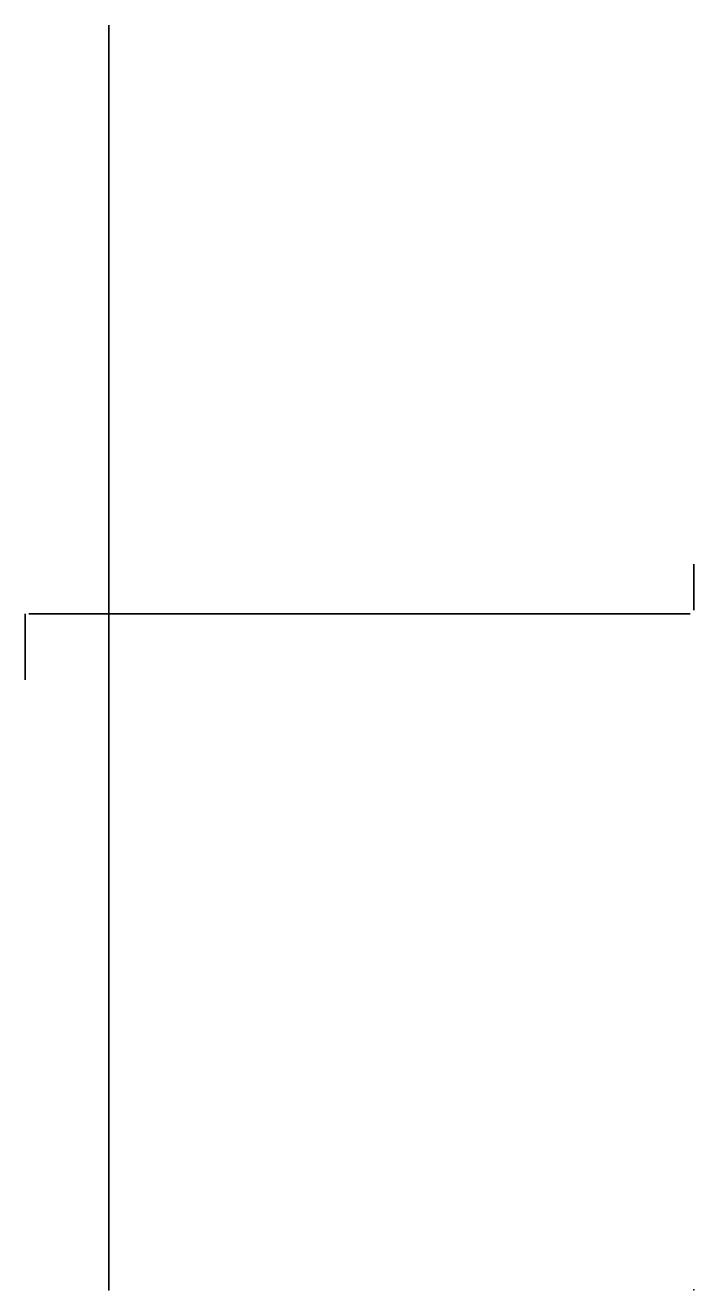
# Model space of a CAD drawing. Header units: centimetres. Extents: x -59 to 33, y 0 to 173.
import ezdxf

# ---------------------------------------------------------------- set-up
doc = ezdxf.new("R2010")
doc.units = ezdxf.units.CM
doc.header["$MEASUREMENT"] = 0
for name, color, linetype in [('cncTable_compterDrawer v5_computerDrawerCut', 7, 'Continuous'), ('cncTable_compterDrawer v5_drawerCuts', 7, 'Continuous'), ('cncTable_compterDrawer v5_drawers', 7, 'Continuous'), ('cncTable_compterDrawer v5_fanHoles', 7, 'Continuous')]:
    doc.layers.add(name, color=color, linetype=linetype)

msp = doc.modelspace()

# ---------------------------------------------------------------- linework, layer by layer
at = {"layer": 'cncTable_compterDrawer v5_computerDrawerCut'}
for p, q in [((-47.32, 0, -47.32), (-47.32, 172.72, -47.32)), ((-47.32, 172.72, -52.4), (-47.32, 0, -52.4)), ((-47.32, 172.72, -47.32), (-47.32, 172.72, -52.4)), ((-58.73, 92.33, 46.71), (-58.73, 92.33, -34.67)), ((-58.73, 83.32, 46.71), (-58.73, 92.33, 46.71)), ((-58.73, 92.33, -34.67), (-58.73, 85.79, -34.67)), ((-58.73, 85.79, -34.67), (-58.73, 85.79, 16.52)), ((-58.73, 85.79, 16.52), (-58.73, 83.32, 18.99)), ((-58.73, 83.32, 18.99), (-58.73, 83.32, 46.71)), ((-47.32, 0, -52.4), (-47.32, 0, -47.32))]:
    msp.add_line(p, q, dxfattribs=at)
msp.add_point((-47.32, 0), dxfattribs=at)
at = {"layer": 'cncTable_compterDrawer v5_drawerCuts'}
for p, q in [((-58.26, 92.33, 46.71), (32.04, 92.33, 46.71)), ((32.04, 92.33, -34.67), (-58.26, 92.33, -34.67)), ((-58.26, 92.33, -34.67), (-58.26, 92.33, 46.71)), ((-37.23, 92.33, 13.03), (-49.52, 92.33, 13.03)), ((-49.52, 92.33, 13.03), (-49.52, 92.33, -30.48)), ((-49.52, 92.33, -30.48), (-37.23, 92.33, -30.48)), ((-37.23, 92.33, -30.48), (-37.23, 92.33, 13.03)), ((-17.78, 92.33, 17.8), (-17.78, 92.33, -24.91)), ((-17.53, 92.33, -25.16), (-17.1, 92.33, -25.16)), ((-17.1, 92.33, 18.05), (-17.53, 92.33, 18.05)), ((-16.84, 92.33, -24.91), (-16.84, 92.33, 17.8)), ((-13.97, 92.33, -26.92), (-13.97, 92.33, -27.69)), ((-13.97, 92.33, 21.31), (-13.97, 92.33, 20.55)), ((-13.72, 92.33, 20.29), (-6.6, 92.33, 20.29)), ((-6.6, 92.33, -26.67), (-13.72, 92.33, -26.67)), ((-13.72, 92.33, -27.94), (-6.6, 92.33, -27.94)), ((-6.6, 92.33, 21.56), (-13.72, 92.33, 21.56)), ((-6.35, 92.33, -27.69), (-6.35, 92.33, -26.92)), ((-6.35, 92.33, 20.55), (-6.35, 92.33, 21.31)), ((3.81, 92.33, 24.75), (3.81, 92.33, 26.16)), ((25.66, 92.33, 24.24), (4.32, 92.33, 24.24)), ((4.32, 92.33, 26.67), (25.66, 92.33, 26.67)), ((10.22, 92.33, 7.62), (10.22, 92.33, 22.24)), ((10.73, 92.33, 22.75), (11.39, 92.33, 22.75)), ((11.39, 92.33, 7.11), (10.73, 92.33, 7.11)), ((11.9, 92.33, 22.24), (11.9, 92.33, 7.62)), ((12.7, 92.33, -24.13), (12.7, 92.33, -26.67)), ((13.46, 92.33, 5.72), (13.46, 92.33, 4.32)), ((29.6, 92.33, 6.23), (13.97, 92.33, 6.23)), ((16.51, 92.33, -22.86), (13.97, 92.33, -22.86)), ((13.97, 92.33, 3.81), (29.6, 92.33, 3.81)), ((13.97, 92.33, -27.94), (16.51, 92.33, -27.94)), ((17.78, 92.33, -26.67), (17.78, 92.33, -24.13)), ((22.86, 92.33, -11.43), (22.86, 92.33, -13.97)), ((24.13, 92.33, -15.24), (26.67, 92.33, -15.24)), ((26.67, 92.33, -10.16), (24.13, 92.33, -10.16)), ((26.17, 92.33, 26.16), (26.17, 92.33, 24.75)), ((27.94, 92.33, -13.97), (27.94, 92.33, -11.43)), ((28.17, 92.33, 37.59), (28.17, 92.33, 26.16)), ((30.48, 92.33, 38.35), (28.93, 92.33, 38.35)), ((28.93, 92.33, 25.4), (30.48, 92.33, 25.4)), ((29.33, 92.33, 7.36), (29.33, 92.33, 22.5)), ((29.85, 92.33, 7.11), (29.58, 92.33, 7.11)), ((29.58, 92.33, 22.75), (29.85, 92.33, 22.75)), ((30.1, 92.33, 22.5), (30.1, 92.33, 7.36)), ((30.1, 92.33, 4.32), (30.1, 92.33, 5.72)), ((31.24, 92.33, 26.16), (31.24, 92.33, 37.59)), ((32.04, 92.33, 46.71), (32.04, 92.33, -34.67))]:
    msp.add_line(p, q, dxfattribs=at)
at = {"layer": 'cncTable_compterDrawer v5_drawerCuts', "extrusion": (-3.38e-14, 1, -1.7e-15)}
for centre, radius, start, end in [((17.53, 17.8, 92.33), 0.254, 0, 90), ((17.53, -24.91, 92.33), 0.254, 270, 360), ((17.1, -24.91, 92.33), 0.254, 180, 270), ((17.1, 17.8, 92.33), 0.254, 90, 180), ((13.72, -26.92, 92.33), 0.254, 360, 90), ((13.72, 20.55, 92.33), 0.254, 270, 360), ((13.72, 21.31, 92.33), 0.254, 0, 90), ((13.72, -27.69, 92.33), 0.254, 270, 0), ((6.6, -27.69, 92.33), 0.254, 180, 270), ((6.6, 21.31, 92.33), 0.254, 90, 180), ((6.6, 20.55, 92.33), 0.254, 180, 270), ((6.6, -26.92, 92.33), 0.254, 90, 180), ((-4.32, 24.75, 92.33), 0.508, 270, 0), ((-4.32, 26.16, 92.33), 0.508, 0, 90), ((-10.73, 7.62, 92.33), 0.508, 270, 0), ((-10.73, 22.24, 92.33), 0.508, 360, 90), ((-11.39, 22.24, 92.33), 0.508, 90, 180), ((-11.39, 7.62, 92.33), 0.508, 180, 270), ((-13.97, -24.13, 92.33), 1.27, 0, 90), ((-13.97, -26.67, 92.33), 1.27, 270, 0), ((-13.97, 5.72, 92.33), 0.508, 360, 90), ((-13.97, 4.32, 92.33), 0.508, 270, 0), ((-16.51, -24.13, 92.33), 1.27, 90, 180), ((-16.51, -26.67, 92.33), 1.27, 180, 270), ((-24.13, -13.97, 92.33), 1.27, 270, 0), ((-24.13, -11.43, 92.33), 1.27, 0, 90), ((-25.66, 26.16, 92.33), 0.508, 90, 180), ((-25.66, 24.75, 92.33), 0.508, 180, 270), ((-26.67, -13.97, 92.33), 1.27, 180, 270), ((-26.67, -11.43, 92.33), 1.27, 90, 180), ((-28.93, 37.59, 92.33), 0.762, 360, 90), ((-28.93, 26.16, 92.33), 0.762, 270, 360), ((-29.58, 22.5, 92.33), 0.254, 0, 90), ((-29.58, 7.36, 92.33), 0.254, 270, 360), ((-29.6, 5.72, 92.33), 0.508, 90, 180), ((-29.6, 4.32, 92.33), 0.508, 180, 270), ((-29.85, 22.5, 92.33), 0.254, 90, 180), ((-29.85, 7.36, 92.33), 0.254, 180, 270), ((-30.48, 26.16, 92.33), 0.762, 180, 270), ((-30.48, 37.59, 92.33), 0.762, 90, 180)]:
    msp.add_arc(centre, radius, start, end, dxfattribs=at)
at = {"layer": 'cncTable_compterDrawer v5_drawerCuts'}
msp.add_point((0, 92.33), dxfattribs=at)
at = {"layer": 'cncTable_compterDrawer v5_drawers'}
for p, q in [((-47.32, 64.77, 52.07), (-47.32, 69.85, 52.07)), ((-47.32, 69.85, -52.07), (-47.32, 64.77, -52.07)), ((-47.32, 69.85, 52.07), (-47.32, 69.85, -52.07)), ((-47.32, 64.77, -52.07), (-47.32, 64.77, 52.07)), ((-47.32, 63.5, 41.78), (-47.32, 58.26, 41.78)), ((-47.32, 58.26, -17.78), (-47.32, 63.5, -17.78)), ((-47.32, 63.5, -17.78), (-47.32, 63.5, 17.78)), ((-47.32, 63.5, 17.78), (-47.32, 58.26, 17.78)), ((-47.32, 63.5, 20.32), (-47.32, 63.5, 41.78)), ((-47.32, 58.26, 20.32), (-47.32, 63.5, 20.32)), ((-47.32, 58.26, 17.78), (-47.32, 58.26, -17.78)), ((-47.32, 58.26, 41.78), (-47.32, 58.26, 20.32))]:
    msp.add_line(p, q, dxfattribs=at)
for p in [(-47.32, 58.42), (-47.32, 0)]:
    msp.add_point(p, dxfattribs=at)
at = {"layer": 'cncTable_compterDrawer v5_fanHoles'}
for p, q in [((32.52, 92.81, 46.71), (32.52, 99.09, 46.71)), ((32.52, 99.09, -34.67), (32.52, 92.81, -34.67)), ((32.52, 99.09, 46.71), (32.52, 99.09, -34.67)), ((32.52, 92.81, -34.67), (32.52, 92.81, 46.71))]:
    msp.add_line(p, q, dxfattribs=at)
at = {"layer": 'cncTable_compterDrawer v5_fanHoles', "extrusion": (-1, -3.62e-14, 1.7e-15)}
for centre in [(-96.01, 35.98, -32.52), (-96.01, 29.72, -32.52)]:
    msp.add_circle(centre, 1.99, dxfattribs=at)
at = {"layer": 'cncTable_compterDrawer v5_fanHoles'}
msp.add_point((32.52, 0), dxfattribs=at)

doc.saveas('drawing.dxf')
